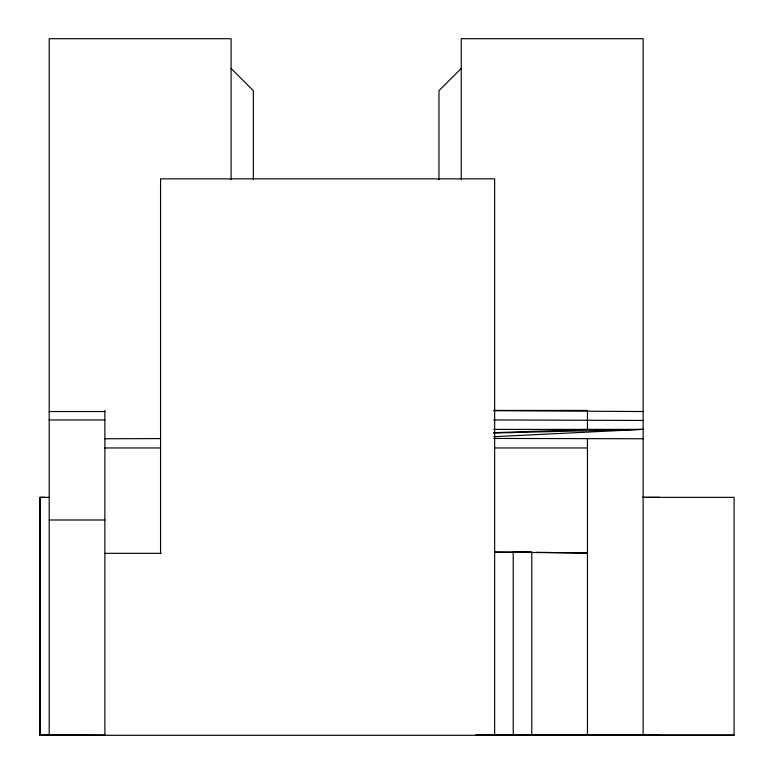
<?xml version="1.0" encoding="UTF-8"?>
<svg xmlns="http://www.w3.org/2000/svg" width="774" height="774" viewBox="0 0 774 774"><rect width="100%" height="100%" fill="white"/><g stroke="black" fill="none" stroke-linecap="round" stroke-linejoin="round"><path stroke-width="1.16" d="M49.197 497.353L39.919 497.314L39.919 735.3L39.919 497.353L44.757 497.353M531.777 735.3L531.777 552.133L494.654 552.133L587.456 553.033L582.667 553.033M461.246 68.441L438.974 90.674L438.974 179.684M493.764 436.7L643.136 429.367L493.696 429.406M493.696 432.705L587.456 429.415L587.456 410.413L493.696 410.413M493.764 433.043L643.136 429.367M104.877 438.761L160.17 438.587M40.142 734.99L104.877 735.29L104.877 410.413M587.456 735.116L476.087 735L587.456 735.116L585.599 735M49.197 411.536L104.877 411.536M643.136 411.536L493.696 410.704M49.197 419.953L104.877 419.953M493.696 419.934L643.136 420.446M493.783 438.442L643.136 438.761M104.877 447.962L160.373 447.962M494.557 447.962L587.456 447.962M642.807 497.343L659.7 497.343M642.43 497.353L734.081 497.353L734.081 735.3L39.919 735.3M49.197 519.993L104.877 519.993M104.877 553.333L161.156 553.333M476.087 735L734.081 735M511.508 735.155L659.7 735.155M39.977 735.261L104.877 735.3M531.777 552.239L513.21 552.133L513.21 735.3M536.508 552.307L587.456 553.033M231.087 68.441L253.359 90.674L253.359 179.684M160.557 553.033L160.557 178.842L494.654 178.842L494.654 735.3M643.136 735.3L643.136 38.7L461.246 38.7L461.246 179.491M587.456 438.761L587.456 735.3M231.087 179.491L231.087 38.7L49.197 38.7L49.197 735.3"/></g></svg>
